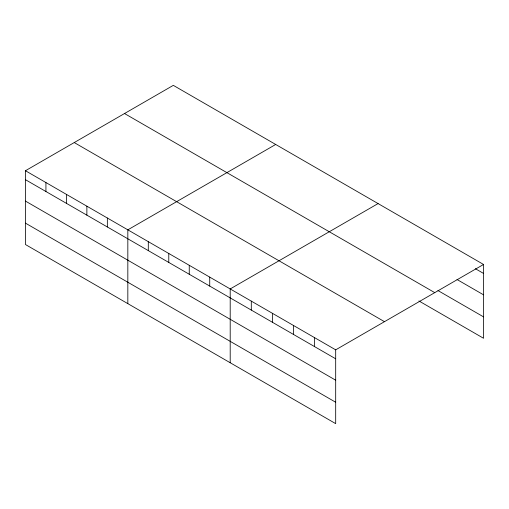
<?xml version="1.0" encoding="UTF-8"?>
<svg xmlns="http://www.w3.org/2000/svg" width="509" height="509" viewBox="0 0 509 509"><rect width="100%" height="100%" fill="white"/><g stroke="black" fill="none" stroke-linecap="round" stroke-linejoin="round"><path stroke-width="0.76" d="M25.45 170.731L335.685 349.842L335.685 423.641L25.45 244.53L25.45 170.731L173.314 85.359L483.55 264.47L483.55 338.269L418.901 300.946M275.693 144.467L127.829 229.839L127.829 303.638M378.072 203.575L230.202 288.94L230.202 362.745M335.685 349.842L483.55 264.47M475.387 268.714L483.55 273.428M457.012 279.505L483.55 294.826M437.956 290.55L483.55 316.872M124.52 113.532L434.756 292.643M74.244 142.558L384.48 321.669M25.45 179.69L335.685 358.8M25.45 201.087L335.685 380.198M25.45 223.133L335.685 402.244M314.587 337.664L314.587 346.623M293.489 325.48L293.489 334.438M272.398 313.302L272.398 322.261M251.3 301.124L251.3 310.083M209.727 277.119L209.727 286.083M189.253 265.304L189.253 274.262M168.778 253.482L168.778 262.44M148.304 241.66L148.304 250.619M107.354 218.017L107.354 226.976M86.874 206.196L86.874 215.154M66.399 194.374L66.399 203.333M45.925 182.553L45.925 191.511"/></g></svg>
